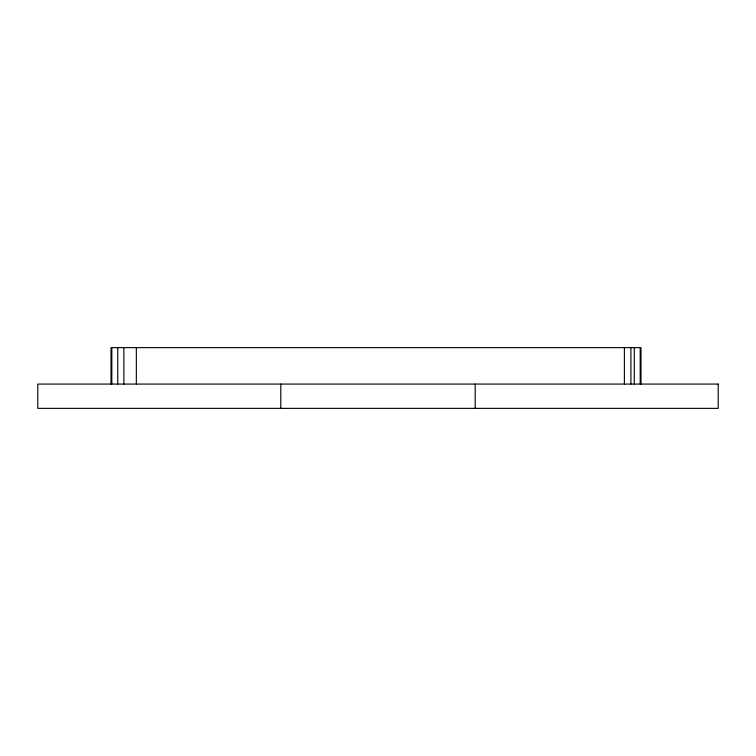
<?xml version="1.0" encoding="UTF-8"?>
<svg xmlns="http://www.w3.org/2000/svg" width="756" height="756" viewBox="0 0 756 756"><rect width="100%" height="100%" fill="white"/><g stroke="black" fill="none" stroke-linecap="round" stroke-linejoin="round"><path stroke-width="1.13" d="M641.003 384.076L641.003 347.628L111.028 347.628L111.028 384.076M640.209 347.628L640.209 384.076M634.284 347.628L634.284 384.076M630.92 347.628L630.92 384.076M624.39 347.628L624.39 384.076M475.203 384.076L475.203 408.372M280.797 384.076L280.797 408.372M136.335 347.628L136.335 384.076M123.88 347.628L123.88 384.076M117.747 347.628L117.747 384.076M111.812 347.628L111.812 384.076M718.2 384.076L37.8 384.076L37.8 408.372L718.2 408.372L718.2 384.076"/></g></svg>
